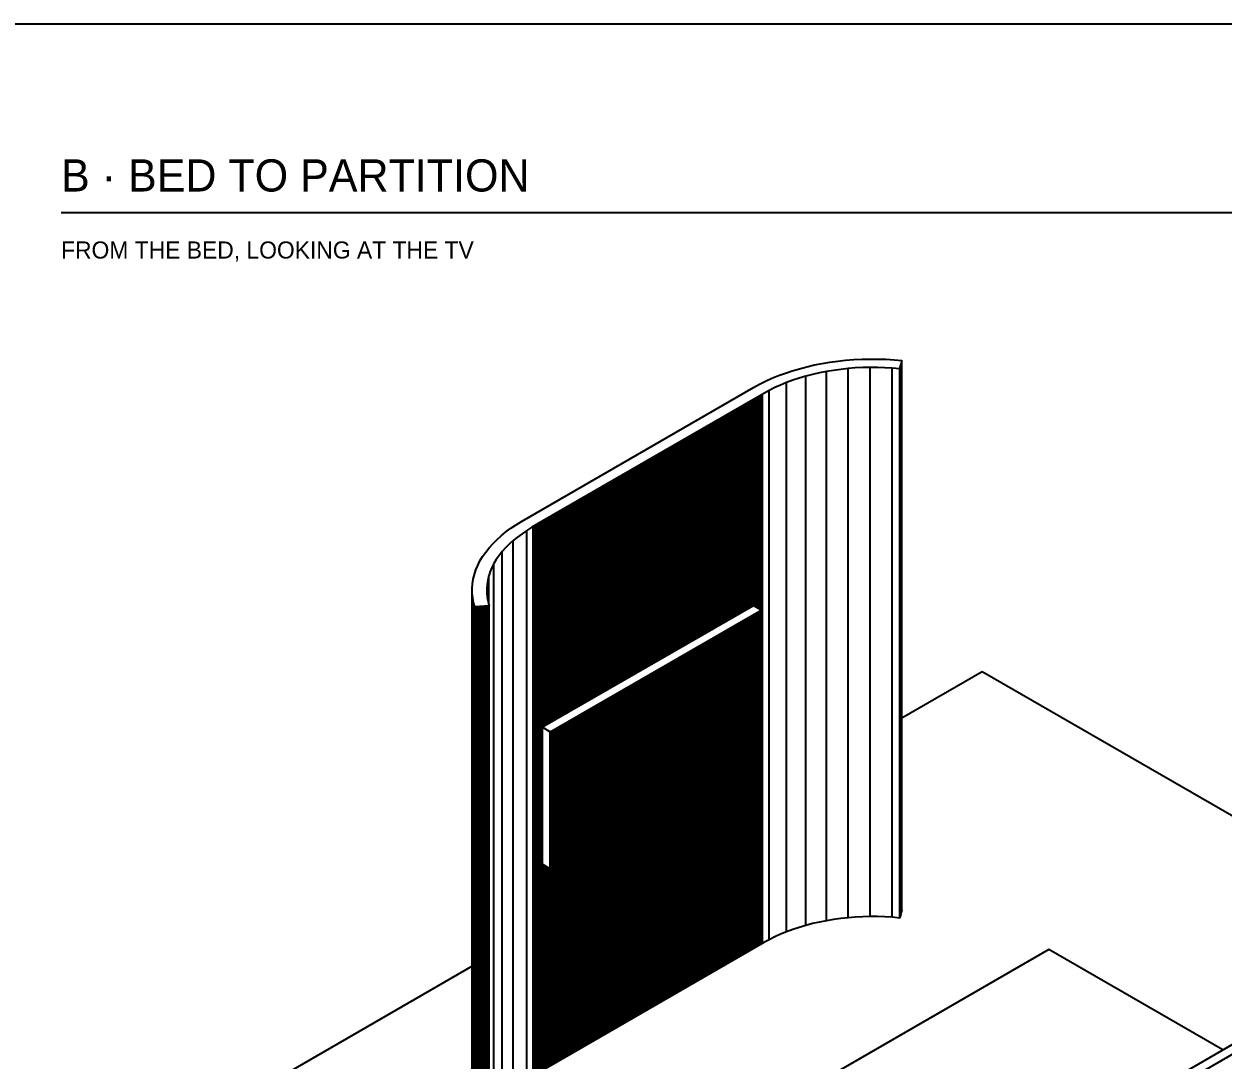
# Model space of a CAD drawing. Header units: inches. Extents: x 0.3 to 16.2, y 0.3 to 11.4.
# Drawn here: x 10.958 to 14.339, y 8.456 to 11.378 of the extents above; entities that cross this region are included whole.
import ezdxf

# ---------------------------------------------------------------- set-up
doc = ezdxf.new("R2010")
doc.units = ezdxf.units.IN
doc.header["$LTSCALE"] = 0.009843
doc.header["$MEASUREMENT"] = 0
doc.layers.add('GEOMETRY', color=7, linetype='Continuous')
doc.layers.add('TEXT', color=7, linetype='Continuous')

msp = doc.modelspace()

# ---------------------------------------------------------------- linework, layer by layer
at = {"layer": 'GEOMETRY'}
for p, q in [((11.063, 10.8465), (15.9449, 10.8465)), ((13.1657, 10.4114), (13.187, 10.4165)), ((13.187, 10.4165), (13.2087, 10.4205)), ((13.2087, 10.4205), (13.2307, 10.4244)), ((13.2307, 10.4244), (13.2528, 10.4272)), ((13.2528, 10.4272), (13.2752, 10.4299)), ((13.2752, 10.4299), (13.298, 10.4315)), ((13.298, 10.4315), (13.3205, 10.4327)), ((13.3205, 10.4327), (13.3433, 10.4331)), ((13.3433, 10.4331), (13.3661, 10.4331)), ((13.3661, 10.4331), (13.389, 10.4323)), ((13.389, 10.4323), (13.4118, 10.4311)), ((13.4118, 10.4311), (13.4339, 10.4291)), ((13.4339, 10.4291), (13.4276, 10.4059)), ((13.4339, 10.4291), (13.4276, 10.4059)), ((13.4299, 8.8657), (13.4299, 10.4146)), ((13.4307, 8.8685), (13.4307, 10.4173)), ((13.4315, 8.8717), (13.4315, 10.4205)), ((13.4323, 8.8744), (13.4323, 10.4232)), ((13.4331, 8.8776), (13.4331, 10.4264)), ((13.4339, 8.8803), (13.4339, 10.4291)), ((13.0673, 10.3787), (13.0858, 10.3862)), ((13.0858, 10.3862), (13.1051, 10.3933)), ((13.1051, 10.3933), (13.1248, 10.4)), ((13.1248, 10.4), (13.1453, 10.4059)), ((13.1445, 10.3791), (13.1264, 10.3732)), ((13.1445, 10.3791), (13.1264, 10.3732)), ((13.163, 10.3846), (13.1445, 10.3791)), ((13.163, 10.3846), (13.1445, 10.3791)), ((13.1453, 10.4059), (13.1657, 10.4114)), ((13.1819, 10.3898), (13.163, 10.3846)), ((13.1819, 10.3898), (13.163, 10.3846)), ((13.163, 8.8358), (13.163, 10.3846)), ((13.2016, 10.3941), (13.1819, 10.3898)), ((13.2016, 10.3941), (13.1819, 10.3898)), ((13.2213, 10.398), (13.2016, 10.3941)), ((13.2213, 10.398), (13.2016, 10.3941)), ((13.2409, 10.4012), (13.2213, 10.398)), ((13.2409, 10.4012), (13.2213, 10.398)), ((13.2213, 8.8492), (13.2213, 10.398)), ((13.2614, 10.4039), (13.2409, 10.4012)), ((13.2614, 10.4039), (13.2409, 10.4012)), ((13.2819, 10.4063), (13.2614, 10.4039)), ((13.2819, 10.4063), (13.2614, 10.4039)), ((13.3024, 10.4079), (13.2819, 10.4063)), ((13.3024, 10.4079), (13.2819, 10.4063)), ((13.2819, 8.8575), (13.2819, 10.4063)), ((13.3232, 10.4091), (13.3024, 10.4079)), ((13.3232, 10.4091), (13.3024, 10.4079)), ((13.3441, 10.4094), (13.3232, 10.4091)), ((13.3441, 10.4094), (13.3232, 10.4091)), ((13.365, 10.4094), (13.3441, 10.4094)), ((13.365, 10.4094), (13.3441, 10.4094)), ((13.3441, 8.8606), (13.3441, 10.4094)), ((13.3858, 10.4087), (13.365, 10.4094)), ((13.3858, 10.4087), (13.365, 10.4094)), ((13.4067, 10.4075), (13.3858, 10.4087)), ((13.4067, 10.4075), (13.3858, 10.4087)), ((13.4276, 10.4059), (13.4067, 10.4075)), ((13.4276, 10.4059), (13.4067, 10.4075)), ((13.4067, 8.8587), (13.4067, 10.4075)), ((13.4276, 8.8567), (13.4276, 10.4059)), ((13.4283, 8.8598), (13.4283, 10.4087)), ((13.4291, 8.8626), (13.4291, 10.4114)), ((12.3614, 9.9752), (13.0154, 10.3528)), ((13.0154, 10.3528), (13.0319, 10.3618)), ((13.0319, 10.3618), (13.0492, 10.3705)), ((13.0492, 10.3705), (13.0673, 10.3787)), ((13.0756, 10.3524), (13.0598, 10.3445)), ((13.0756, 10.3524), (13.0598, 10.3445)), ((13.0917, 10.3598), (13.0756, 10.3524)), ((13.0917, 10.3598), (13.0756, 10.3524)), ((13.1087, 10.3665), (13.0917, 10.3598)), ((13.1087, 10.3665), (13.0917, 10.3598)), ((13.1264, 10.3732), (13.1087, 10.3665)), ((13.1264, 10.3732), (13.1087, 10.3665)), ((13.1087, 8.8177), (13.1087, 10.3665)), ((13.0445, 10.3362), (12.3906, 9.9587)), ((13.0445, 10.3362), (12.3906, 9.9587)), ((13.002, 9.7299), (13.002, 10.3114)), ((13.0059, 9.7323), (13.0059, 10.3138)), ((13.0098, 9.7346), (13.0098, 10.3161)), ((13.0138, 9.7366), (13.0138, 10.3181)), ((13.0173, 9.7358), (13.0173, 10.3205)), ((13.0213, 9.7339), (13.0213, 10.3228)), ((13.0252, 9.7315), (13.0252, 10.3248)), ((13.0291, 9.7291), (13.0291, 10.3272)), ((13.0331, 9.7272), (13.0331, 10.3295)), ((13.037, 8.7827), (13.037, 10.3315)), ((13.0406, 8.785), (13.0406, 10.3339)), ((13.0598, 10.3445), (13.0445, 10.3362)), ((13.0598, 10.3445), (13.0445, 10.3362)), ((13.0598, 8.7957), (13.0598, 10.3445)), ((12.9441, 9.6965), (12.9441, 10.278)), ((12.9476, 9.6988), (12.9476, 10.2803)), ((12.9516, 9.7012), (12.9516, 10.2827)), ((12.9555, 9.7031), (12.9555, 10.2846)), ((12.9594, 9.7055), (12.9594, 10.287)), ((12.9634, 9.7079), (12.9634, 10.2894)), ((12.9673, 9.7098), (12.9673, 10.2913)), ((12.9709, 9.7122), (12.9709, 10.2937)), ((12.9748, 9.7146), (12.9748, 10.2961)), ((12.9787, 9.7165), (12.9787, 10.298)), ((12.9827, 9.7189), (12.9827, 10.3004)), ((12.9866, 9.7213), (12.9866, 10.3028)), ((12.9906, 9.7232), (12.9906, 10.3047)), ((12.9941, 9.7256), (12.9941, 10.3071)), ((12.998, 9.728), (12.998, 10.3094)), ((12.8858, 9.663), (12.8858, 10.2445)), ((12.8898, 9.6654), (12.8898, 10.2469)), ((12.8937, 9.6677), (12.8937, 10.2488)), ((12.8976, 9.6697), (12.8976, 10.2512)), ((12.9016, 9.672), (12.9016, 10.2535)), ((12.9051, 9.6744), (12.9051, 10.2555)), ((12.9091, 9.6764), (12.9091, 10.2579)), ((12.913, 9.6787), (12.913, 10.2602)), ((12.9169, 9.6811), (12.9169, 10.2622)), ((12.9209, 9.6831), (12.9209, 10.2646)), ((12.9244, 9.6854), (12.9244, 10.2669)), ((12.9283, 9.6878), (12.9283, 10.2689)), ((12.9323, 9.6898), (12.9323, 10.2713)), ((12.9362, 9.6921), (12.9362, 10.2736)), ((12.9402, 9.6945), (12.9402, 10.276)), ((12.828, 9.6295), (12.828, 10.211)), ((12.8319, 9.6319), (12.8319, 10.2134)), ((12.8354, 9.6339), (12.8354, 10.2154)), ((12.8394, 9.6362), (12.8394, 10.2177)), ((12.8433, 9.6386), (12.8433, 10.2201)), ((12.8472, 9.6406), (12.8472, 10.222)), ((12.8512, 9.6429), (12.8512, 10.2244)), ((12.8551, 9.6453), (12.8551, 10.2268)), ((12.8587, 9.6472), (12.8587, 10.2287)), ((12.8626, 9.6496), (12.8626, 10.2311)), ((12.8665, 9.652), (12.8665, 10.2335)), ((12.8705, 9.6543), (12.8705, 10.2354)), ((12.8744, 9.6563), (12.8744, 10.2378)), ((12.8783, 9.6587), (12.8783, 10.2402)), ((12.8819, 9.661), (12.8819, 10.2421)), ((12.7697, 9.5961), (12.7697, 10.1776)), ((12.7736, 9.5984), (12.7736, 10.1799)), ((12.7776, 9.6004), (12.7776, 10.1819)), ((12.7815, 9.6028), (12.7815, 10.1843)), ((12.7854, 9.6051), (12.7854, 10.1866)), ((12.7894, 9.6071), (12.7894, 10.1886)), ((12.7929, 9.6094), (12.7929, 10.1909)), ((12.7969, 9.6118), (12.7969, 10.1933)), ((12.8008, 9.6138), (12.8008, 10.1953)), ((12.8047, 9.6161), (12.8047, 10.1976)), ((12.8087, 9.6185), (12.8087, 10.2)), ((12.8122, 9.6205), (12.8122, 10.202)), ((12.8161, 9.6228), (12.8161, 10.2043)), ((12.8201, 9.6252), (12.8201, 10.2067)), ((12.824, 9.6272), (12.824, 10.2087)), ((12.7118, 9.5626), (12.7118, 10.1441)), ((12.7157, 9.565), (12.7157, 10.1461)), ((12.7197, 9.5669), (12.7197, 10.1484)), ((12.7232, 9.5693), (12.7232, 10.1508)), ((12.7272, 9.5717), (12.7272, 10.1528)), ((12.7311, 9.5736), (12.7311, 10.1551)), ((12.735, 9.576), (12.735, 10.1575)), ((12.739, 9.5783), (12.739, 10.1594)), ((12.7429, 9.5803), (12.7429, 10.1618)), ((12.7465, 9.5827), (12.7465, 10.1642)), ((12.7504, 9.585), (12.7504, 10.1661)), ((12.7543, 9.587), (12.7543, 10.1685)), ((12.7583, 9.5894), (12.7583, 10.1709)), ((12.7622, 9.5917), (12.7622, 10.1728)), ((12.7661, 9.5937), (12.7661, 10.1752)), ((12.6539, 9.5291), (12.6539, 10.1106)), ((12.6575, 9.5311), (12.6575, 10.1126)), ((12.6614, 9.5335), (12.6614, 10.115)), ((12.6654, 9.5358), (12.6654, 10.1173)), ((12.6693, 9.5378), (12.6693, 10.1193)), ((12.6732, 9.5402), (12.6732, 10.1217)), ((12.6768, 9.5425), (12.6768, 10.124)), ((12.6807, 9.5445), (12.6807, 10.126)), ((12.6846, 9.5469), (12.6846, 10.1283)), ((12.6886, 9.5492), (12.6886, 10.1307)), ((12.6925, 9.5512), (12.6925, 10.1327)), ((12.6965, 9.5535), (12.6965, 10.135)), ((12.7, 9.5559), (12.7, 10.1374)), ((12.7039, 9.5583), (12.7039, 10.1394)), ((12.7079, 9.5602), (12.7079, 10.1417)), ((12.5917, 9.4933), (12.5917, 10.0748)), ((12.5957, 9.4957), (12.5957, 10.0768)), ((12.5996, 9.4976), (12.5996, 10.0791)), ((12.6035, 9.5), (12.6035, 10.0815)), ((12.6075, 9.5024), (12.6075, 10.0839)), ((12.611, 9.5043), (12.611, 10.0858)), ((12.615, 9.5067), (12.615, 10.0882)), ((12.6189, 9.5091), (12.6189, 10.0906)), ((12.6228, 9.511), (12.6228, 10.0925)), ((12.6268, 9.5134), (12.6268, 10.0949)), ((12.6307, 9.5157), (12.6307, 10.0972)), ((12.6343, 9.5177), (12.6343, 10.0992)), ((12.6382, 9.5201), (12.6382, 10.1016)), ((12.6421, 9.5224), (12.6421, 10.1039)), ((12.6461, 9.5244), (12.6461, 10.1059)), ((12.65, 9.5268), (12.65, 10.1083)), ((12.5339, 9.4598), (12.5339, 10.0413)), ((12.5378, 9.4622), (12.5378, 10.0433)), ((12.5413, 9.4642), (12.5413, 10.0457)), ((12.5453, 9.4665), (12.5453, 10.048)), ((12.5492, 9.4689), (12.5492, 10.05)), ((12.5531, 9.4709), (12.5531, 10.0524)), ((12.5571, 9.4732), (12.5571, 10.0547)), ((12.561, 9.4756), (12.561, 10.0567)), ((12.5646, 9.4776), (12.5646, 10.0591)), ((12.5685, 9.4799), (12.5685, 10.0614)), ((12.5724, 9.4823), (12.5724, 10.0634)), ((12.5764, 9.4843), (12.5764, 10.0657)), ((12.5803, 9.4866), (12.5803, 10.0681)), ((12.5843, 9.489), (12.5843, 10.0701)), ((12.5878, 9.4909), (12.5878, 10.0724)), ((12.4756, 9.4264), (12.4756, 10.0079)), ((12.4795, 9.4283), (12.4795, 10.0098)), ((12.4835, 9.4307), (12.4835, 10.0122)), ((12.4874, 9.4331), (12.4874, 10.0146)), ((12.4913, 9.435), (12.4913, 10.0165)), ((12.4953, 9.4374), (12.4953, 10.0189)), ((12.4988, 9.4398), (12.4988, 10.0213)), ((12.5028, 9.4417), (12.5028, 10.0232)), ((12.5067, 9.4441), (12.5067, 10.0256)), ((12.5106, 9.4465), (12.5106, 10.028)), ((12.5146, 9.4484), (12.5146, 10.0299)), ((12.5185, 9.4508), (12.5185, 10.0323)), ((12.522, 9.4531), (12.522, 10.0346)), ((12.526, 9.4551), (12.526, 10.0366)), ((12.5299, 9.4575), (12.5299, 10.039)), ((12.3457, 9.9657), (12.3614, 9.9752)), ((12.4177, 8.4252), (12.4177, 9.974)), ((12.4217, 9.3949), (12.4217, 9.9764)), ((12.4256, 9.3972), (12.4256, 9.9787)), ((12.4291, 9.3996), (12.4291, 9.9807)), ((12.4331, 9.4016), (12.4331, 9.9831)), ((12.437, 9.4039), (12.437, 9.9854)), ((12.4409, 9.4063), (12.4409, 9.9878)), ((12.4449, 9.4083), (12.4449, 9.9898)), ((12.4488, 9.4106), (12.4488, 9.9921)), ((12.4524, 9.413), (12.4524, 9.9945)), ((12.4563, 9.415), (12.4563, 9.9965)), ((12.4602, 9.4173), (12.4602, 9.9988)), ((12.4642, 9.4197), (12.4642, 10.0012)), ((12.4681, 9.4217), (12.4681, 10.0031)), ((12.472, 9.424), (12.472, 10.0055)), ((12.3035, 9.9346), (12.3169, 9.9457)), ((12.3169, 9.9457), (12.3307, 9.9559)), ((12.3307, 9.9559), (12.3457, 9.9657)), ((12.3626, 9.9406), (12.3496, 9.9311)), ((12.3626, 9.9406), (12.3496, 9.9311)), ((12.3764, 9.95), (12.3626, 9.9406)), ((12.3764, 9.95), (12.3626, 9.9406)), ((12.3906, 9.9587), (12.3764, 9.95)), ((12.3906, 9.9587), (12.3764, 9.95)), ((12.3764, 8.4012), (12.3764, 9.95)), ((12.3945, 8.4118), (12.3945, 9.9606)), ((12.3984, 8.4142), (12.3984, 9.963)), ((12.4024, 8.4165), (12.4024, 9.9654)), ((12.4059, 8.4185), (12.4059, 9.9673)), ((12.4098, 8.4209), (12.4098, 9.9697)), ((12.4138, 8.4232), (12.4138, 9.972)), ((12.2697, 9.9004), (12.2799, 9.9122)), ((12.2799, 9.9122), (12.2913, 9.9236)), ((12.2913, 9.9236), (12.3035, 9.9346)), ((12.3264, 9.9114), (12.3161, 9.9008)), ((12.3264, 9.9114), (12.3161, 9.9008)), ((12.3378, 9.9217), (12.3264, 9.9114)), ((12.3378, 9.9217), (12.3264, 9.9114)), ((12.3496, 9.9311), (12.3378, 9.9217)), ((12.3496, 9.9311), (12.3378, 9.9217)), ((12.3378, 8.3724), (12.3378, 9.9217)), ((12.2441, 9.8638), (12.2516, 9.8764)), ((12.2516, 9.8764), (12.2602, 9.8886)), ((12.2602, 9.8886), (12.2697, 9.9004)), ((12.298, 9.8791), (12.2902, 9.8681)), ((12.298, 9.8791), (12.2902, 9.8681)), ((12.3067, 9.8902), (12.298, 9.8791)), ((12.3067, 9.8902), (12.298, 9.8791)), ((12.3161, 9.9008), (12.3067, 9.8902)), ((12.3161, 9.9008), (12.3067, 9.8902)), ((12.3067, 8.3413), (12.3067, 9.8902)), ((12.2283, 9.8252), (12.2327, 9.8382)), ((12.2327, 9.8382), (12.2378, 9.8512)), ((12.2378, 9.8512), (12.2441, 9.8638)), ((12.2776, 9.8449), (12.2728, 9.8335)), ((12.2776, 9.8449), (12.2728, 9.8335)), ((12.2835, 9.8567), (12.2776, 9.8449)), ((12.2835, 9.8567), (12.2776, 9.8449)), ((12.2902, 9.8681), (12.2835, 9.8567)), ((12.2902, 9.8681), (12.2835, 9.8567)), ((12.2835, 8.3079), (12.2835, 9.8567)), ((12.2232, 9.7992), (12.2252, 9.8122)), ((12.2252, 9.8122), (12.2283, 9.8252)), ((12.2661, 9.8094), (12.2642, 9.7976)), ((12.2661, 9.8094), (12.2642, 9.7976)), ((12.2689, 9.8217), (12.2661, 9.8094)), ((12.2689, 9.8217), (12.2661, 9.8094)), ((12.2728, 9.8335), (12.2689, 9.8217)), ((12.2728, 9.8335), (12.2689, 9.8217)), ((12.2689, 9.7413), (12.2689, 9.8217)), ((12.2224, 9.7858), (12.2232, 9.7992)), ((12.2224, 9.7728), (12.2224, 9.7858)), ((12.2224, 9.7728), (12.2224, 9.7858)), ((12.2224, 8.237), (12.2224, 9.7858)), ((12.2236, 9.7598), (12.2224, 9.7728)), ((12.2236, 9.7598), (12.2224, 9.7728)), ((12.2642, 9.7976), (12.2634, 9.7854)), ((12.2642, 9.7976), (12.2634, 9.7854)), ((12.2634, 9.7854), (12.2638, 9.7736)), ((12.2638, 9.7736), (12.2646, 9.7614)), ((12.226, 9.7465), (12.2236, 9.7598)), ((12.226, 9.7465), (12.2236, 9.7598)), ((12.2295, 9.7339), (12.226, 9.7465)), ((12.2295, 9.7339), (12.226, 9.7465)), ((12.226, 8.1976), (12.226, 9.7465)), ((12.2701, 9.7374), (12.2295, 9.7339)), ((12.2701, 9.7374), (12.2295, 9.7339)), ((12.2646, 9.7614), (12.2669, 9.7496)), ((12.265, 8.1882), (12.265, 9.737)), ((12.2669, 9.7496), (12.2701, 9.7374)), ((12.2701, 8.1886), (12.2701, 9.7374)), ((13.015, 9.7374), (12.4205, 9.3945)), ((13.0366, 9.7248), (13.015, 9.7374)), ((12.2295, 8.185), (12.2295, 9.7339)), ((12.2346, 8.1854), (12.2346, 9.7343)), ((12.2398, 8.1858), (12.2398, 9.7346)), ((12.2445, 8.1862), (12.2445, 9.735)), ((12.2496, 8.1866), (12.2496, 9.7354)), ((12.2547, 8.1874), (12.2547, 9.7362)), ((12.2598, 8.1878), (12.2598, 9.7366)), ((12.4421, 9.3819), (13.0366, 9.7248)), ((12.4421, 9.3819), (13.0366, 9.7248)), ((13.002, 9.3189), (13.002, 9.7047)), ((13.0055, 9.3213), (13.0055, 9.7071)), ((13.0094, 9.3232), (13.0094, 9.7094)), ((13.0134, 9.3256), (13.0134, 9.7114)), ((13.0173, 9.328), (13.0173, 9.7138)), ((13.0213, 9.3299), (13.0213, 9.7161)), ((13.0248, 9.3323), (13.0248, 9.7181)), ((13.0287, 9.3346), (13.0287, 9.7205)), ((13.0327, 9.3366), (13.0327, 9.7228)), ((13.0366, 9.339), (13.0366, 9.7248)), ((12.9402, 9.2831), (12.9402, 9.6693)), ((12.9441, 9.2854), (12.9441, 9.6713)), ((12.9476, 9.2878), (12.9476, 9.6736)), ((12.9516, 9.2898), (12.9516, 9.676)), ((12.9555, 9.2921), (12.9555, 9.678)), ((12.9594, 9.2945), (12.9594, 9.6803)), ((12.9634, 9.2965), (12.9634, 9.6827)), ((12.9669, 9.2988), (12.9669, 9.6846)), ((12.9709, 9.3012), (12.9709, 9.687)), ((12.9748, 9.3031), (12.9748, 9.6894)), ((12.9787, 9.3055), (12.9787, 9.6913)), ((12.9827, 9.3079), (12.9827, 9.6937)), ((12.9862, 9.3098), (12.9862, 9.6961)), ((12.9902, 9.3122), (12.9902, 9.698)), ((12.9941, 9.3146), (12.9941, 9.7004)), ((12.998, 9.3165), (12.998, 9.7028)), ((12.8823, 9.25), (12.8823, 9.6358)), ((12.8862, 9.252), (12.8862, 9.6378)), ((12.8898, 9.2543), (12.8898, 9.6402)), ((12.8937, 9.2567), (12.8937, 9.6425)), ((12.8976, 9.2587), (12.8976, 9.6445)), ((12.9016, 9.261), (12.9016, 9.6469)), ((12.9055, 9.263), (12.9055, 9.6492)), ((12.9091, 9.2654), (12.9091, 9.6512)), ((12.913, 9.2677), (12.913, 9.6535)), ((12.9169, 9.2697), (12.9169, 9.6559)), ((12.9209, 9.272), (12.9209, 9.6579)), ((12.9248, 9.2744), (12.9248, 9.6602)), ((12.9283, 9.2764), (12.9283, 9.6626)), ((12.9323, 9.2787), (12.9323, 9.6646)), ((12.9362, 9.2811), (12.9362, 9.6669)), ((12.8244, 9.2165), (12.8244, 9.6024)), ((12.8283, 9.2185), (12.8283, 9.6047)), ((12.8319, 9.2209), (12.8319, 9.6067)), ((12.8358, 9.2232), (12.8358, 9.6091)), ((12.8398, 9.2252), (12.8398, 9.6114)), ((12.8437, 9.2276), (12.8437, 9.6134)), ((12.8476, 9.2299), (12.8476, 9.6157)), ((12.8512, 9.2319), (12.8512, 9.6181)), ((12.8551, 9.2343), (12.8551, 9.6201)), ((12.8591, 9.2366), (12.8591, 9.6224)), ((12.863, 9.2386), (12.863, 9.6248)), ((12.8669, 9.2409), (12.8669, 9.6268)), ((12.8705, 9.2433), (12.8705, 9.6291)), ((12.8744, 9.2453), (12.8744, 9.6315)), ((12.8783, 9.2476), (12.8783, 9.6335)), ((12.7665, 9.1831), (12.7665, 9.5689)), ((12.7701, 9.185), (12.7701, 9.5713)), ((12.774, 9.1874), (12.774, 9.5732)), ((12.778, 9.1898), (12.778, 9.5756)), ((12.7819, 9.1917), (12.7819, 9.578)), ((12.7858, 9.1941), (12.7858, 9.5799)), ((12.7894, 9.1965), (12.7894, 9.5823)), ((12.7933, 9.1984), (12.7933, 9.5846)), ((12.7972, 9.2008), (12.7972, 9.5866)), ((12.8012, 9.2031), (12.8012, 9.589)), ((12.8051, 9.2051), (12.8051, 9.5913)), ((12.8091, 9.2075), (12.8091, 9.5933)), ((12.8126, 9.2098), (12.8126, 9.5957)), ((12.8165, 9.2118), (12.8165, 9.598)), ((12.8205, 9.2142), (12.8205, 9.6)), ((12.7087, 9.1496), (12.7087, 9.5354)), ((12.7122, 9.1516), (12.7122, 9.5378)), ((12.7161, 9.1539), (12.7161, 9.5398)), ((12.7201, 9.1563), (12.7201, 9.5421)), ((12.724, 9.1583), (12.724, 9.5445)), ((12.728, 9.1606), (12.728, 9.5465)), ((12.7315, 9.163), (12.7315, 9.5488)), ((12.7354, 9.165), (12.7354, 9.5512)), ((12.7394, 9.1673), (12.7394, 9.5531)), ((12.7433, 9.1697), (12.7433, 9.5555)), ((12.7472, 9.1717), (12.7472, 9.5579)), ((12.7508, 9.174), (12.7508, 9.5598)), ((12.7547, 9.1764), (12.7547, 9.5622)), ((12.7587, 9.1783), (12.7587, 9.5646)), ((12.7626, 9.1807), (12.7626, 9.5665)), ((13.6602, 9.5512), (13.4339, 9.4205)), ((15.0177, 8.7673), (13.6602, 9.5512)), ((12.6469, 9.1138), (12.6469, 9.5)), ((12.6508, 9.1161), (12.6508, 9.502)), ((12.6543, 9.1185), (12.6543, 9.5043)), ((12.6583, 9.1205), (12.6583, 9.5067)), ((12.6622, 9.1228), (12.6622, 9.5087)), ((12.6661, 9.1252), (12.6661, 9.511)), ((12.6701, 9.1272), (12.6701, 9.5134)), ((12.6736, 9.1295), (12.6736, 9.5154)), ((12.6776, 9.1319), (12.6776, 9.5177)), ((12.6815, 9.1339), (12.6815, 9.5201)), ((12.6854, 9.1362), (12.6854, 9.522)), ((12.6894, 9.1386), (12.6894, 9.5244)), ((12.6929, 9.1406), (12.6929, 9.5264)), ((12.6969, 9.1429), (12.6969, 9.5287)), ((12.7008, 9.1453), (12.7008, 9.5311)), ((12.7047, 9.1472), (12.7047, 9.5331)), ((12.589, 9.0803), (12.589, 9.4665)), ((12.5929, 9.0827), (12.5929, 9.4685)), ((12.5965, 9.085), (12.5965, 9.4709)), ((12.6004, 9.087), (12.6004, 9.4732)), ((12.6043, 9.0894), (12.6043, 9.4752)), ((12.6083, 9.0917), (12.6083, 9.4776)), ((12.6122, 9.0937), (12.6122, 9.4799)), ((12.6157, 9.0961), (12.6157, 9.4819)), ((12.6197, 9.0984), (12.6197, 9.4843)), ((12.6236, 9.1004), (12.6236, 9.4866)), ((12.6276, 9.1028), (12.6276, 9.4886)), ((12.6315, 9.1051), (12.6315, 9.4909)), ((12.635, 9.1071), (12.635, 9.4933)), ((12.639, 9.1094), (12.639, 9.4953)), ((12.6429, 9.1118), (12.6429, 9.4976)), ((12.5311, 9.0469), (12.5311, 9.4331)), ((12.5346, 9.0492), (12.5346, 9.435)), ((12.5386, 9.0516), (12.5386, 9.4374)), ((12.5425, 9.0535), (12.5425, 9.4398)), ((12.5465, 9.0559), (12.5465, 9.4417)), ((12.5504, 9.0583), (12.5504, 9.4441)), ((12.5539, 9.0602), (12.5539, 9.4465)), ((12.5579, 9.0626), (12.5579, 9.4484)), ((12.5618, 9.065), (12.5618, 9.4508)), ((12.5657, 9.0669), (12.5657, 9.4531)), ((12.5697, 9.0693), (12.5697, 9.4551)), ((12.5736, 9.0717), (12.5736, 9.4575)), ((12.5772, 9.0736), (12.5772, 9.4598)), ((12.5811, 9.076), (12.5811, 9.4618)), ((12.585, 9.0783), (12.585, 9.4642)), ((12.4732, 9.0138), (12.4732, 9.3996)), ((12.4768, 9.0157), (12.4768, 9.402)), ((12.4807, 9.0181), (12.4807, 9.4039)), ((12.4846, 9.0205), (12.4846, 9.4063)), ((12.4886, 9.0224), (12.4886, 9.4087)), ((12.4925, 9.0248), (12.4925, 9.4106)), ((12.4961, 9.0272), (12.4961, 9.413)), ((12.5, 9.0291), (12.5, 9.4154)), ((12.5039, 9.0315), (12.5039, 9.4173)), ((12.5079, 9.0339), (12.5079, 9.4197)), ((12.5118, 9.0358), (12.5118, 9.4217)), ((12.5154, 9.0382), (12.5154, 9.424)), ((12.5193, 9.0402), (12.5193, 9.4264)), ((12.5232, 9.0425), (12.5232, 9.4283)), ((12.5272, 9.0449), (12.5272, 9.4307)), ((12.4205, 9.3945), (12.4421, 9.3819)), ((12.4205, 9.3945), (12.4421, 9.3819)), ((12.4205, 9.0083), (12.4205, 9.3945)), ((12.4421, 8.9957), (12.4421, 9.3819)), ((12.4461, 8.998), (12.4461, 9.3839)), ((12.45, 9.0004), (12.45, 9.3862)), ((12.4539, 9.0024), (12.4539, 9.3886)), ((12.4575, 9.0047), (12.4575, 9.3906)), ((12.4614, 9.0071), (12.4614, 9.3929)), ((12.4654, 9.0091), (12.4654, 9.3953)), ((12.4693, 9.0114), (12.4693, 9.3972)), ((12.4421, 8.9957), (13.0366, 9.339)), ((13.0252, 8.776), (13.0252, 9.3323)), ((13.0291, 8.7783), (13.0291, 9.3346)), ((13.0331, 8.7807), (13.0331, 9.337)), ((12.9673, 8.7425), (12.9673, 9.2988)), ((12.9709, 8.7449), (12.9709, 9.3012)), ((12.9748, 8.7472), (12.9748, 9.3031)), ((12.9787, 8.7492), (12.9787, 9.3055)), ((12.9827, 8.7516), (12.9827, 9.3079)), ((12.9866, 8.7539), (12.9866, 9.3102)), ((12.9906, 8.7559), (12.9906, 9.3122)), ((12.9941, 8.7583), (12.9941, 9.3146)), ((12.998, 8.7606), (12.998, 9.3169)), ((13.002, 8.7626), (13.002, 9.3189)), ((13.0059, 8.765), (13.0059, 9.3213)), ((13.0098, 8.7673), (13.0098, 9.3236)), ((13.0138, 8.7693), (13.0138, 9.3256)), ((13.0173, 8.7717), (13.0173, 9.328)), ((13.0213, 8.774), (13.0213, 9.3303)), ((12.9091, 8.7091), (12.9091, 9.2654)), ((12.913, 8.7114), (12.913, 9.2677)), ((12.9169, 8.7134), (12.9169, 9.2697)), ((12.9209, 8.7157), (12.9209, 9.272)), ((12.9244, 8.7181), (12.9244, 9.2744)), ((12.9283, 8.7201), (12.9283, 9.2764)), ((12.9323, 8.7224), (12.9323, 9.2787)), ((12.9362, 8.7248), (12.9362, 9.2811)), ((12.9402, 8.7268), (12.9402, 9.2831)), ((12.9441, 8.7291), (12.9441, 9.2854)), ((12.9476, 8.7315), (12.9476, 9.2878)), ((12.9516, 8.7339), (12.9516, 9.2898)), ((12.9555, 8.7358), (12.9555, 9.2921)), ((12.9594, 8.7382), (12.9594, 9.2945)), ((12.9634, 8.7406), (12.9634, 9.2965)), ((12.8472, 8.6732), (12.8472, 9.2295)), ((12.8512, 8.6756), (12.8512, 9.2319)), ((12.8551, 8.678), (12.8551, 9.2343)), ((12.8587, 8.6799), (12.8587, 9.2362)), ((12.8626, 8.6823), (12.8626, 9.2386)), ((12.8665, 8.6846), (12.8665, 9.2409)), ((12.8705, 8.6866), (12.8705, 9.2429)), ((12.8744, 8.689), (12.8744, 9.2453)), ((12.8783, 8.6913), (12.8783, 9.2476)), ((12.8819, 8.6933), (12.8819, 9.2496)), ((12.8858, 8.6957), (12.8858, 9.252)), ((12.8898, 8.698), (12.8898, 9.2543)), ((12.8937, 8.7), (12.8937, 9.2563)), ((12.8976, 8.7024), (12.8976, 9.2587)), ((12.9016, 8.7047), (12.9016, 9.261)), ((12.9051, 8.7067), (12.9051, 9.263)), ((12.7894, 8.6398), (12.7894, 9.1961)), ((12.7929, 8.6421), (12.7929, 9.1984)), ((12.7969, 8.6445), (12.7969, 9.2004)), ((12.8008, 8.6465), (12.8008, 9.2028)), ((12.8047, 8.6488), (12.8047, 9.2051)), ((12.8087, 8.6512), (12.8087, 9.2071)), ((12.8122, 8.6531), (12.8122, 9.2094)), ((12.8161, 8.6555), (12.8161, 9.2118)), ((12.8201, 8.6579), (12.8201, 9.2142)), ((12.824, 8.6598), (12.824, 9.2161)), ((12.828, 8.6622), (12.828, 9.2185)), ((12.8319, 8.6646), (12.8319, 9.2209)), ((12.8354, 8.6665), (12.8354, 9.2228)), ((12.8394, 8.6689), (12.8394, 9.2252)), ((12.8433, 8.6713), (12.8433, 9.2276)), ((12.7311, 8.6063), (12.7311, 9.1626)), ((12.735, 8.6087), (12.735, 9.165)), ((12.739, 8.6106), (12.739, 9.1669)), ((12.7429, 8.613), (12.7429, 9.1693)), ((12.7465, 8.6154), (12.7465, 9.1717)), ((12.7504, 8.6173), (12.7504, 9.1736)), ((12.7543, 8.6197), (12.7543, 9.176)), ((12.7583, 8.622), (12.7583, 9.1783)), ((12.7622, 8.624), (12.7622, 9.1803)), ((12.7661, 8.6264), (12.7661, 9.1827)), ((12.7697, 8.6287), (12.7697, 9.185)), ((12.7736, 8.6307), (12.7736, 9.187)), ((12.7776, 8.6331), (12.7776, 9.1894)), ((12.7815, 8.6354), (12.7815, 9.1917)), ((12.7854, 8.6378), (12.7854, 9.1937)), ((12.6732, 8.5728), (12.6732, 9.1291)), ((12.6768, 8.5752), (12.6768, 9.1315)), ((12.6807, 8.5772), (12.6807, 9.1335)), ((12.6846, 8.5795), (12.6846, 9.1358)), ((12.6886, 8.5819), (12.6886, 9.1382)), ((12.6925, 8.5839), (12.6925, 9.1402)), ((12.6965, 8.5862), (12.6965, 9.1425)), ((12.7, 8.5886), (12.7, 9.1449)), ((12.7039, 8.5906), (12.7039, 9.1469)), ((12.7079, 8.5929), (12.7079, 9.1492)), ((12.7118, 8.5953), (12.7118, 9.1516)), ((12.7157, 8.5972), (12.7157, 9.1535)), ((12.7197, 8.5996), (12.7197, 9.1559)), ((12.7232, 8.602), (12.7232, 9.1583)), ((12.7272, 8.6039), (12.7272, 9.1602)), ((12.615, 8.5394), (12.615, 9.0957)), ((12.6189, 8.5417), (12.6189, 9.0976)), ((12.6228, 8.5437), (12.6228, 9.1)), ((12.6268, 8.5461), (12.6268, 9.1024)), ((12.6307, 8.5484), (12.6307, 9.1043)), ((12.6343, 8.5504), (12.6343, 9.1067)), ((12.6382, 8.5528), (12.6382, 9.1091)), ((12.6421, 8.5551), (12.6421, 9.111)), ((12.6461, 8.5571), (12.6461, 9.1134)), ((12.65, 8.5594), (12.65, 9.1157)), ((12.6539, 8.5618), (12.6539, 9.1181)), ((12.6575, 8.5638), (12.6575, 9.1201)), ((12.6614, 8.5661), (12.6614, 9.1224)), ((12.6654, 8.5685), (12.6654, 9.1248)), ((12.6693, 8.5705), (12.6693, 9.1268)), ((12.5571, 8.5059), (12.5571, 9.0622)), ((12.561, 8.5079), (12.561, 9.0642)), ((12.5646, 8.5102), (12.5646, 9.0665)), ((12.5685, 8.5126), (12.5685, 9.0689)), ((12.5724, 8.5146), (12.5724, 9.0709)), ((12.5764, 8.5169), (12.5764, 9.0732)), ((12.5803, 8.5193), (12.5803, 9.0756)), ((12.5843, 8.5213), (12.5843, 9.0776)), ((12.5878, 8.5236), (12.5878, 9.0799)), ((12.5917, 8.526), (12.5917, 9.0823)), ((12.5957, 8.528), (12.5957, 9.0843)), ((12.5996, 8.5303), (12.5996, 9.0866)), ((12.6035, 8.5327), (12.6035, 9.089)), ((12.6075, 8.5346), (12.6075, 9.0909)), ((12.611, 8.537), (12.611, 9.0933)), ((12.4988, 8.4724), (12.4988, 9.0287)), ((12.5028, 8.4744), (12.5028, 9.0307)), ((12.5067, 8.4768), (12.5067, 9.0331)), ((12.5106, 8.4791), (12.5106, 9.0354)), ((12.5146, 8.4811), (12.5146, 9.0374)), ((12.5185, 8.4835), (12.5185, 9.0398)), ((12.522, 8.4858), (12.522, 9.0421)), ((12.526, 8.4878), (12.526, 9.0441)), ((12.5299, 8.4902), (12.5299, 9.0465)), ((12.5339, 8.4925), (12.5339, 9.0488)), ((12.5378, 8.4945), (12.5378, 9.0508)), ((12.5413, 8.4969), (12.5413, 9.0531)), ((12.5453, 8.4992), (12.5453, 9.0555)), ((12.5492, 8.5012), (12.5492, 9.0575)), ((12.5531, 8.5035), (12.5531, 9.0598)), ((12.4205, 9.0083), (12.4421, 8.9957)), ((12.4217, 8.4276), (12.4217, 9.0079)), ((12.4256, 8.4299), (12.4256, 9.0055)), ((12.4291, 8.4319), (12.4291, 9.0031)), ((12.4331, 8.4343), (12.4331, 9.0012)), ((12.437, 8.4366), (12.437, 8.9988)), ((12.4409, 8.4386), (12.4409, 8.9965)), ((12.4449, 8.4409), (12.4449, 8.9972)), ((12.4488, 8.4433), (12.4488, 8.9996)), ((12.4524, 8.4457), (12.4524, 9.0016)), ((12.4563, 8.4476), (12.4563, 9.0039)), ((12.4602, 8.45), (12.4602, 9.0063)), ((12.4642, 8.4524), (12.4642, 9.0083)), ((12.4681, 8.4543), (12.4681, 9.0106)), ((12.472, 8.4567), (12.472, 9.013)), ((12.4756, 8.4591), (12.4756, 9.015)), ((12.4795, 8.461), (12.4795, 9.0173)), ((12.4835, 8.4634), (12.4835, 9.0197)), ((12.4874, 8.4657), (12.4874, 9.022)), ((12.4913, 8.4677), (12.4913, 9.024)), ((12.4953, 8.4701), (12.4953, 9.0264)), ((13.3024, 8.8591), (13.2819, 8.8575)), ((13.3232, 8.8602), (13.3024, 8.8591)), ((13.3441, 8.8606), (13.3232, 8.8602)), ((13.365, 8.8606), (13.3441, 8.8606)), ((13.3858, 8.8598), (13.365, 8.8606)), ((13.4067, 8.8587), (13.3858, 8.8598)), ((13.4276, 8.8567), (13.4067, 8.8587)), ((13.4339, 8.8803), (13.4276, 8.8567)), ((13.1264, 8.8244), (13.1087, 8.8177)), ((13.1445, 8.8303), (13.1264, 8.8244)), ((13.163, 8.8358), (13.1445, 8.8303)), ((13.1819, 8.8409), (13.163, 8.8358)), ((13.2016, 8.8453), (13.1819, 8.8409)), ((13.2213, 8.8492), (13.2016, 8.8453)), ((13.2409, 8.8524), (13.2213, 8.8492)), ((13.2614, 8.8551), (13.2409, 8.8524)), ((13.2819, 8.8575), (13.2614, 8.8551)), ((13.0598, 8.7957), (13.0445, 8.7874)), ((13.0756, 8.8035), (13.0598, 8.7957)), ((13.0917, 8.811), (13.0756, 8.8035)), ((13.1087, 8.8177), (13.0917, 8.811)), ((13.0445, 8.7874), (12.3906, 8.4098)), ((13.848, 8.7677), (12.9862, 8.2705)), ((13.7563, 8.1488), (14.8256, 8.7661)), ((14.3382, 8.4846), (13.848, 8.7677)), ((14.85, 8.7524), (13.7803, 8.1346)), ((14.85, 8.7524), (13.7803, 8.1346)), ((12.2224, 8.7209), (11.3138, 8.1965))]:
    msp.add_line(p, q, dxfattribs=at)
msp.add_lwpolyline([(0.315, 11.378), (16.2205, 11.378), (16.2205, 0.315), (0.315, 0.315), (0.315, 11.378)], dxfattribs=at)

# ---------------------------------------------------------------- texts
at = {"layer": 'TEXT'}
for s, height, p in [('B · BED TO PARTITION', 0.090709, (11.063, 10.9055)), ('FROM THE BED, LOOKING AT THE TV', 0.048189, (11.063, 10.7165))]:
    msp.add_text(s, height=height, dxfattribs=at).set_placement(p)

doc.saveas('drawing.dxf')
